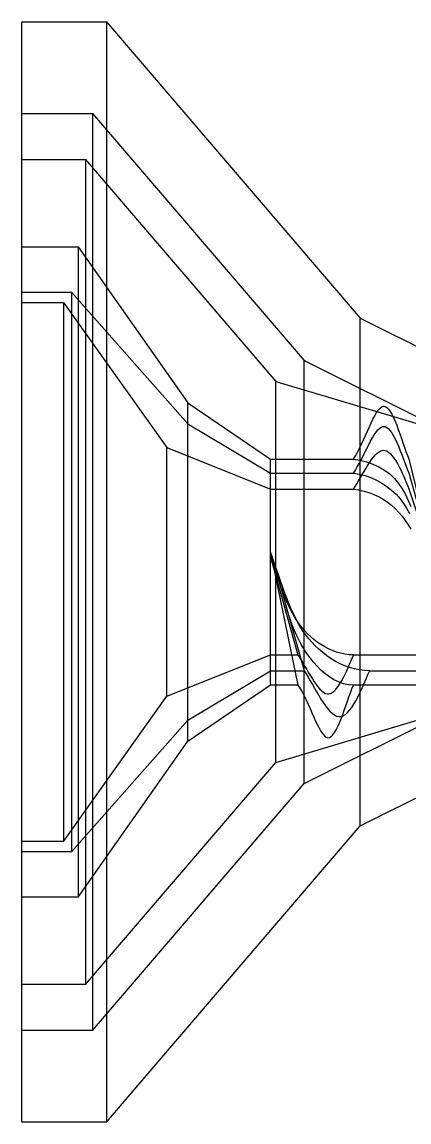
# Model space of a CAD drawing. Extents: x -395 to 1364, y -31 to 719.
# Drawn here: x 261.07 to 265.74, y 382.93 to 396.2 of the extents above; entities that cross this region are included whole.
import ezdxf

# ---------------------------------------------------------------- set-up
doc = ezdxf.new("R2010")
doc.units = 0
doc.layers.get('0').update_dxf_attribs({"linetype": 'CONTINUOUS'})

# ---------------------------------------------------------------- blocks, each defined once
blk = doc.blocks.new('*U60')
for p, q in [((0, -6.635), (0, 6.635)), ((0, 6.635), (1.021, 6.635)), ((1.021, 6.635), (1.021, -6.635)), ((1.021, 6.635), (4.083, 3.062)), ((0, -5.532), (0, 5.532)), ((0, 5.532), (0.851, 5.532)), ((0.851, 5.532), (0.851, -5.532)), ((0.851, 5.532), (3.404, 2.553)), ((0, -4.976), (0, 4.976)), ((0, 4.976), (0.766, 4.976)), ((0.766, 4.976), (0.766, -4.976)), ((0.766, 4.976), (3.062, 2.297)), ((0, -3.923), (0, 3.923)), ((0, 3.923), (0.68, 3.923)), ((0.68, 3.923), (0.68, -3.923)), ((0.68, 3.923), (2, 2.041)), ((0, -3.374), (0, 3.374)), ((0, 3.374), (0.596, 3.374)), ((0.596, 3.374), (0.596, -3.374)), ((0.596, 3.374), (2, 1.788)), ((0, -3.25), (0, 3.25)), ((0, 3.25), (0.5, 3.25)), ((0.5, 3.25), (0.5, -3.25)), ((0.5, 3.25), (1.75, 1.5)), ((4.083, -3.062), (4.083, 3.062)), ((4.083, 3.062), (6.124, 2.041)), ((3.404, -2.553), (3.404, 2.553)), ((3.404, 2.553), (5.106, 1.702)), ((3.062, -2.297), (3.062, 2.297)), ((3.062, 2.297), (5.632, 1.531)), ((2, -2.041), (2, 2.041)), ((2, 2.041), (3, 1.361)), ((2, -1.788), (2, 1.788)), ((2, 1.788), (3, 1.192)), ((1.75, -1.5), (1.75, 1.5)), ((1.75, 1.5), (3, 1)), ((3, -1.361), (3, 1.361)), ((3, 1.361), (4, 1.361)), ((4.67, 1.363), (5.33, -1.363)), ((3, -1.192), (3, 1.192)), ((3, 1.192), (4, 1.192)), ((4.67, 1.194), (5.331, -1.19)), ((3, -1), (3, 1)), ((3, 1), (4, 1)), ((4.67, 1.002), (5.33, -1.002)), ((3, 0.241), (3.33, -1.364)), ((3, 0.177), (3.33, -1.001)), ((3.015, 0.194), (3.404, -1.193)), ((1.75, -1.5), (3, -1)), ((3, -1), (3.33, -1)), ((4, -1), (5.33, -1)), ((2, -1.788), (3, -1.192)), ((3, -1.192), (3.393, -1.192)), ((4.192, -1.192), (5.331, -1.192)), ((2, -2.041), (3, -1.361)), ((3, -1.361), (3.329, -1.361)), ((4, -1.361), (5.33, -1.361)), ((0.5, -3.25), (1.75, -1.5)), ((3.062, -2.297), (5.632, -1.531)), ((3.404, -2.553), (5.106, -1.702)), ((0.596, -3.374), (2, -1.788)), ((0.68, -3.923), (2, -2.041)), ((4.083, -3.062), (6.124, -2.041)), ((0.766, -4.976), (3.062, -2.297)), ((0.851, -5.532), (3.404, -2.553)), ((1.021, -6.635), (4.083, -3.062)), ((0.5, -3.25), (0, -3.25)), ((0.596, -3.374), (0, -3.374)), ((0.68, -3.923), (0, -3.923)), ((0.766, -4.976), (0, -4.976)), ((0.851, -5.532), (0, -5.532)), ((1.021, -6.635), (0, -6.635))]:
    blk.add_line(p, q)
for points in [[(4, 1.361), (4.026, 1.4), (4.051, 1.444), (4.075, 1.492), (4.099, 1.542), (4.123, 1.594), (4.146, 1.646), (4.169, 1.698), (4.192, 1.749), (4.214, 1.798), (4.236, 1.844), (4.257, 1.885), (4.279, 1.922), (4.3, 1.953), (4.321, 1.976), (4.341, 1.992), (4.362, 2), (4.383, 1.997), (4.403, 1.986), (4.423, 1.965), (4.443, 1.937), (4.463, 1.903), (4.483, 1.863), (4.503, 1.818), (4.522, 1.77), (4.541, 1.718), (4.56, 1.665), (4.579, 1.611), (4.598, 1.558), (4.616, 1.505), (4.634, 1.454), (4.652, 1.406), (4.67, 1.363)], [(4, 1.192), (4.023, 1.228), (4.047, 1.267), (4.07, 1.309), (4.093, 1.354), (4.116, 1.399), (4.138, 1.445), (4.161, 1.491), (4.184, 1.535), (4.206, 1.578), (4.229, 1.618), (4.251, 1.654), (4.273, 1.686), (4.295, 1.713), (4.317, 1.734), (4.338, 1.748), (4.36, 1.754), (4.382, 1.753), (4.403, 1.743), (4.424, 1.725), (4.445, 1.701), (4.466, 1.671), (4.486, 1.636), (4.506, 1.597), (4.526, 1.555), (4.546, 1.51), (4.565, 1.463), (4.584, 1.416), (4.602, 1.368), (4.62, 1.321), (4.637, 1.276), (4.654, 1.233), (4.67, 1.194)], [(4, 1), (4.021, 1.031), (4.042, 1.065), (4.063, 1.101), (4.085, 1.138), (4.107, 1.176), (4.129, 1.214), (4.152, 1.252), (4.174, 1.289), (4.197, 1.324), (4.219, 1.356), (4.242, 1.386), (4.265, 1.412), (4.288, 1.434), (4.311, 1.451), (4.334, 1.463), (4.357, 1.468), (4.379, 1.467), (4.402, 1.46), (4.424, 1.446), (4.446, 1.426), (4.468, 1.402), (4.489, 1.373), (4.51, 1.341), (4.531, 1.307), (4.551, 1.269), (4.57, 1.231), (4.589, 1.191), (4.607, 1.151), (4.624, 1.112), (4.64, 1.073), (4.655, 1.036), (4.67, 1.002)], [(4, 1.361), (4.079, 1.348), (4.158, 1.329), (4.234, 1.302), (4.308, 1.269), (4.376, 1.229), (4.439, 1.182), (4.495, 1.128), (4.544, 1.069), (4.588, 1.005), (4.627, 0.936), (4.661, 0.863), (4.692, 0.788)], [(4, 1.192), (4.071, 1.181), (4.141, 1.162), (4.21, 1.138), (4.277, 1.108), (4.341, 1.072), (4.403, 1.032), (4.46, 0.987), (4.514, 0.937), (4.562, 0.884), (4.604, 0.827), (4.642, 0.768), (4.676, 0.705)], [(4, 1), (4.062, 0.991), (4.124, 0.976), (4.185, 0.958), (4.245, 0.935), (4.302, 0.909), (4.358, 0.878), (4.41, 0.843), (4.459, 0.805), (4.505, 0.764), (4.548, 0.719), (4.588, 0.672), (4.626, 0.622), (4.661, 0.57), (4.694, 0.516)], [(4, -1.366), (3.939, -1.361), (3.879, -1.348), (3.821, -1.327), (3.764, -1.299), (3.71, -1.266), (3.658, -1.227), (3.608, -1.183), (3.561, -1.137), (3.517, -1.087), (3.476, -1.036), (3.438, -0.983), (3.403, -0.929), (3.371, -0.875), (3.341, -0.819), (3.314, -0.763), (3.289, -0.706), (3.266, -0.649), (3.245, -0.591), (3.225, -0.532), (3.206, -0.473), (3.188, -0.414), (3.172, -0.354), (3.155, -0.294), (3.14, -0.234), (3.124, -0.174), (3.108, -0.114), (3.092, -0.054), (3.076, 0.006), (3.058, 0.065), (3.04, 0.124), (3.021, 0.183), (3, 0.241)], [(4, -1), (3.949, -0.998), (3.898, -0.991), (3.847, -0.981), (3.797, -0.966), (3.748, -0.948), (3.7, -0.927), (3.653, -0.903), (3.607, -0.876), (3.563, -0.846), (3.521, -0.814), (3.482, -0.78), (3.444, -0.745), (3.409, -0.707), (3.376, -0.668), (3.345, -0.627), (3.316, -0.585), (3.289, -0.542), (3.264, -0.498), (3.24, -0.452), (3.217, -0.406), (3.196, -0.359), (3.176, -0.311), (3.156, -0.263), (3.138, -0.215), (3.12, -0.166), (3.102, -0.116), (3.085, -0.067), (3.068, -0.018), (3.052, 0.032), (3.035, 0.081), (3.018, 0.129), (3, 0.177)], [(4.192, -1.192), (4.132, -1.189), (4.072, -1.181), (4.012, -1.169), (3.953, -1.152), (3.895, -1.131), (3.839, -1.106), (3.783, -1.078), (3.73, -1.046), (3.678, -1.011), (3.629, -0.973), (3.582, -0.933), (3.538, -0.891), (3.496, -0.847), (3.457, -0.801), (3.421, -0.753), (3.387, -0.704), (3.355, -0.653), (3.325, -0.601), (3.297, -0.547), (3.271, -0.493), (3.246, -0.438), (3.222, -0.382), (3.199, -0.325), (3.177, -0.267), (3.156, -0.21), (3.135, -0.152), (3.115, -0.094), (3.096, -0.036), (3.076, 0.022), (3.056, 0.08), (3.036, 0.137), (3.015, 0.194)], [(3.33, -1.001), (3.351, -1.032), (3.372, -1.066), (3.393, -1.102), (3.415, -1.139), (3.437, -1.177), (3.459, -1.216), (3.482, -1.253), (3.504, -1.29), (3.527, -1.325), (3.55, -1.358), (3.572, -1.387), (3.595, -1.414), (3.618, -1.435), (3.641, -1.453), (3.664, -1.464), (3.687, -1.47), (3.709, -1.469), (3.732, -1.461), (3.754, -1.447), (3.776, -1.428), (3.798, -1.403), (3.819, -1.375), (3.84, -1.343), (3.861, -1.308), (3.881, -1.271), (3.9, -1.232), (3.919, -1.192), (3.937, -1.153), (3.954, -1.113), (3.97, -1.074), (3.986, -1.038), (4, -1.003)], [(3.404, -1.193), (3.428, -1.23), (3.453, -1.27), (3.478, -1.312), (3.504, -1.356), (3.529, -1.401), (3.556, -1.445), (3.582, -1.49), (3.608, -1.533), (3.635, -1.574), (3.662, -1.613), (3.689, -1.648), (3.716, -1.678), (3.743, -1.704), (3.77, -1.724), (3.797, -1.738), (3.823, -1.745), (3.85, -1.744), (3.876, -1.734), (3.903, -1.718), (3.929, -1.695), (3.954, -1.666), (3.979, -1.633), (4.004, -1.595), (4.028, -1.554), (4.052, -1.51), (4.074, -1.465), (4.096, -1.418), (4.117, -1.371), (4.138, -1.325), (4.157, -1.279), (4.175, -1.236), (4.192, -1.195)], [(3.33, -1.364), (3.355, -1.403), (3.38, -1.447), (3.405, -1.494), (3.429, -1.544), (3.453, -1.596), (3.476, -1.648), (3.499, -1.7), (3.521, -1.75), (3.543, -1.799), (3.565, -1.844), (3.587, -1.886), (3.608, -1.922), (3.63, -1.953), (3.651, -1.977), (3.671, -1.992), (3.692, -2), (3.713, -1.997), (3.733, -1.986), (3.753, -1.965), (3.773, -1.938), (3.793, -1.903), (3.813, -1.864), (3.833, -1.819), (3.852, -1.771), (3.871, -1.72), (3.89, -1.667), (3.909, -1.613), (3.928, -1.56), (3.946, -1.507), (3.964, -1.457), (3.982, -1.409), (4, -1.366)]]:
    blk.add_lwpolyline(points)

msp = doc.modelspace()

# ---------------------------------------------------------------- block references
msp.add_blockref('*U60', (261.071, 389.569))

doc.saveas('drawing.dxf')
